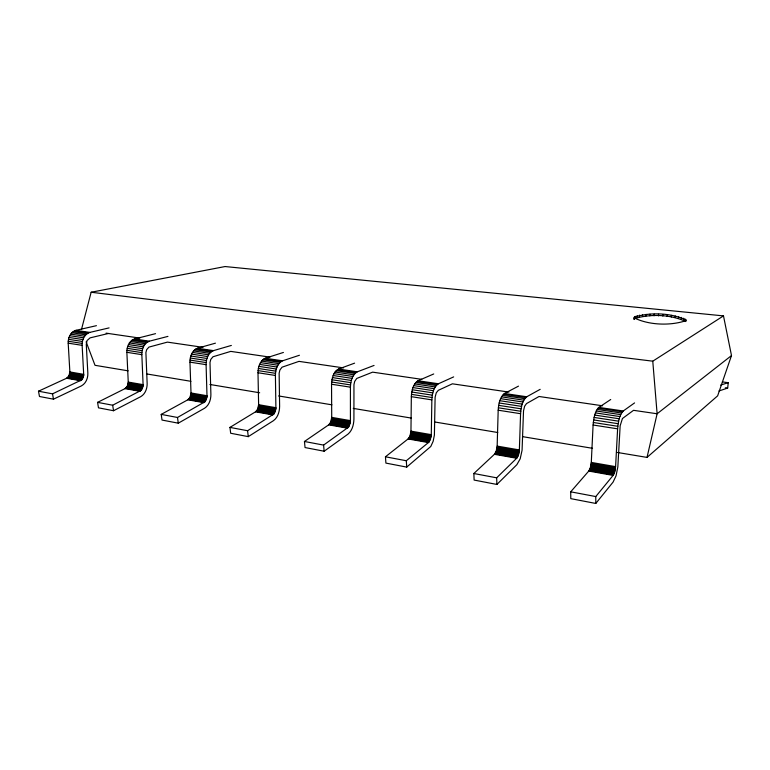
<?xml version="1.0" encoding="UTF-8"?>
<svg xmlns="http://www.w3.org/2000/svg" width="770" height="770" viewBox="0 0 770 770"><rect width="100%" height="100%" fill="white"/><g stroke="black" fill="none" stroke-linecap="round" stroke-linejoin="round"><path stroke-width="1.16" d="M108.387 333.487L90.09 337.866L87.049 340.571L86.279 344.325L87.847 373.219C88.059 378.147 85.894 383.566 81.35 385.924L53.477 399.178L39.472 396.492L38.5 391.199L66.595 378.253L68.838 376.116L69.868 371.939L68.193 343.16C67.924 337.972 70.513 331.87 75.874 330.359L96.423 325.672M38.5 391.199L52.524 393.855L81.697 379.86L83.737 375.221L82.13 345.335C81.88 340.128 84.421 333.968 89.792 332.409L109.08 327.895M203.001 347.328L167.398 342.121L148.937 347.106L146.656 349.667L145.896 352.554L147.147 383.441C147.282 388.475 145.28 394.048 140.727 396.666L113.546 410.728L98.473 407.831L97.578 402.364L125.019 388.638L127.223 386.405L128.253 382.074L126.867 352.314C126.694 347.049 129.033 340.735 134.452 338.983L155.54 333.66M508.951 392.094L452.385 383.816L438.332 390.313L436.272 392.796L435.117 397.195L434.396 435.069L433.144 441.316L430.776 446.494L406.724 467.101L385.905 463.097L385.452 456.793L408.061 438.958L409.929 436.224L410.959 431.133L411.334 396.666C411.661 390.977 412.826 384.047 418.014 380.755L433.722 373.96M97.578 402.364L112.67 405.222L141.122 390.38L143.133 385.558L141.844 354.652C141.69 349.359 143.971 343.006 149.39 341.187L167.947 336.384M385.452 456.793L406.31 460.739L428.967 442.086L431.267 435.714L431.855 399.871C432.211 394.134 433.298 387.195 438.438 383.768L453.665 376.886M269.972 357.126L230.759 351.389L212.992 356.76L210.768 359.446L209.998 362.449L210.893 394.423C210.941 399.582 209.113 405.309 204.599 408.216L178.284 423.182L162.027 420.054L161.209 414.395L187.822 399.803L189.969 397.464L191.008 392.96L189.959 362.15C189.892 356.799 191.961 350.302 197.399 348.252L215.436 343.17M161.209 414.395L177.495 417.475L205.032 401.699L207.015 396.685L206.091 364.662C206.052 359.292 208.044 352.747 213.483 350.629L231.347 345.441M343.555 367.896L298.981 361.371L282.051 367.184L279.914 369.995L279.144 373.123L279.616 406.271C279.568 411.555 277.931 417.436 273.466 420.67L248.267 436.638L230.673 433.25L229.951 427.398L255.515 411.834L257.594 409.38L258.624 404.693L257.989 372.757C258.037 367.309 259.808 360.639 265.226 358.252L283.418 352.448M602.621 405.8L539.038 396.492L526.507 403.596L524.63 406.223L523.523 410.833L522.07 450.277L520.183 458.824L516.853 464.695L496.9 484.445L474.128 480.066L473.848 473.512L494.417 454.31L496.14 451.413L497.16 446.09L498.19 410.208C498.671 404.356 499.547 397.358 504.475 393.489L518.479 386.136M229.951 427.398L247.584 430.728L273.966 413.914L275.91 408.668L275.41 375.471C275.487 370.004 277.19 363.296 282.59 360.803L299.424 355.259M496.9 484.445L496.669 477.824L516.67 458.256L518.345 455.33L519.365 449.94L520.578 413.702C521.088 407.802 521.906 400.795 526.738 396.771L540.184 389.331M421.777 379.341L372.632 372.151L356.741 378.445L354.7 381.4L353.95 384.663L353.921 419.082C353.767 424.52 352.314 430.526 347.973 434.145L324.151 451.23L305.045 447.553L304.448 441.48L328.703 424.847L330.677 422.258L331.716 417.378L331.543 384.23C331.726 378.667 333.198 371.852 338.54 369.051L354.595 363.151M304.448 441.48L323.592 445.099L348.531 427.119L350.417 421.642L350.417 387.166C350.629 381.583 352.025 374.73 357.338 371.814L374.047 365.442M81.466 329.55L91.139 292.244L225.071 266.545L723.492 315.892L731.5 355.567L657.118 413.769L633.537 410.323L622.439 418.524L620.158 425.743L617.848 466.889L616.038 475.86L613.084 482.097L595.788 503.455L570.782 498.642L570.714 491.818L588.742 471.076L590.282 468.006L591.293 462.423L593.093 425.011C593.718 418.947 594.373 411.94 598.868 407.397L610.716 399.505M595.788 503.455L595.778 496.563L613.103 475.408L614.595 472.289L615.596 466.639L617.617 428.832C618.272 422.711 618.878 415.713 623.248 410.988L634.567 402.912M685.916 319.877L685.878 320.686C670.324 325.941 648.841 325.219 634.182 317.846L634.422 317.057C650.515 312.091 670.622 312.812 685.916 319.877L685.81 321.533C670.535 314.42 650.409 313.688 634.326 318.693L634.095 319.483L634.182 317.846M634.326 318.693L634.422 317.057M635.337 317.952L635.423 316.326M637.059 317.298L637.156 315.671M639.466 316.749L639.552 315.123M642.459 316.306L642.555 314.689M645.963 315.989L646.059 314.372M649.87 315.815L649.967 314.199M654.067 315.777L654.163 314.16M658.437 315.873L658.533 314.256M662.854 316.114L662.951 314.497M667.195 316.489L667.292 314.863M671.334 316.98L671.43 315.353M675.146 317.577L675.251 315.95M678.524 318.27L678.63 316.643M681.354 319.03L681.46 317.394M683.558 319.848L683.673 318.203M685.059 320.686L685.175 319.04M718.978 390.967L727.669 388.07L728.256 382.68L722.356 381.93M617.405 452.471L647.021 457.409L657.118 413.769L652.768 361.178L723.492 315.892M731.5 355.567L717.63 395.847L647.021 457.409M720.653 385.077L728.256 382.68M91.139 292.244L652.768 361.178M725.321 387.762L727.669 388.07M106.087 333.15L139.813 338.088M75.874 330.359L89.792 332.409M134.452 338.983L149.39 341.187M197.399 348.252L213.483 350.629M265.226 358.252L282.59 360.803M338.54 369.051L357.338 371.814M418.014 380.755L438.438 383.768M504.475 393.489L526.738 396.771M598.868 407.397L623.248 410.988M74.449 330.85L88.377 332.9M133.056 339.503L148.013 341.716M196.052 348.81L212.154 351.187M263.946 358.839L281.32 361.409M337.327 369.687L356.144 372.468M416.888 381.439L437.341 384.461M503.455 394.23L525.756 397.522M597.982 408.196L622.401 411.806M73.083 331.658L87.02 333.728M131.728 340.359L146.685 342.573M194.762 349.705L210.865 352.102M262.695 359.792L280.097 362.372M336.144 370.688L354.98 373.479M415.79 382.498L436.263 385.539M502.454 395.356L524.774 398.668M597.106 409.399L621.544 413.028M71.822 332.756L85.759 334.834M130.486 341.505L145.453 343.738M193.549 350.918L209.671 353.324M261.54 361.053L278.942 363.652M335.037 372.016L353.892 374.836M414.741 383.912L435.233 386.964M501.491 396.848L523.841 400.179M596.25 410.988L620.726 414.635M70.696 334.122L84.633 336.211M129.379 342.929L144.356 345.181M192.471 352.4L208.603 354.826M260.491 362.612L277.903 365.221M334.026 373.652L352.901 376.482M413.798 385.626L434.299 388.696M500.606 398.658L522.974 402.007M595.451 412.893L619.946 416.57M69.743 335.701L83.689 337.809M128.436 344.575L143.422 346.837M191.557 354.113L207.688 356.558M259.596 364.403L277.017 367.04M333.169 375.519L352.044 378.378M412.97 387.589L433.491 390.688M499.836 400.718L522.214 404.106M594.738 415.069L619.253 418.774M68.992 337.453L82.939 339.58M127.705 346.394L142.681 348.675M190.825 356.01L206.957 358.464M258.874 366.376L276.305 369.032M332.467 377.589L351.341 380.457M412.287 389.745L432.817 392.873M499.181 402.98L521.579 406.387M594.132 417.446L618.657 421.18M68.482 339.32L82.428 341.457M127.185 348.329L142.161 350.629M190.305 358.021L206.437 360.495M258.354 368.474L275.785 371.15M331.947 379.764L350.831 382.671M411.786 392.026L432.307 395.174M498.691 405.367L521.078 408.803M593.641 419.939L618.175 423.712M68.212 341.245L82.149 343.401M126.906 350.321L141.882 352.641M190.017 360.091L206.148 362.583M258.056 370.62L275.487 373.315M331.639 382.007L350.523 384.923M411.459 394.356L431.98 397.532M498.354 407.802L520.741 411.267M593.295 422.489L617.819 426.291M68.193 343.16L82.13 345.335M126.867 352.314L141.844 354.652M189.959 362.15L206.091 364.662M257.989 372.757L275.41 375.471M331.543 384.23L350.417 387.166M411.334 396.666L431.855 399.871M498.19 410.208L520.578 413.702M593.093 425.011L617.617 428.832M128.176 370.842L95.008 365.307L86.125 341.842M147.128 374.008L190.96 381.314M209.912 384.48L259.663 392.777M278.615 395.944L331.928 404.837M353.247 408.398L411.296 418.081M434.983 422.027L497.767 432.509M522.647 436.657L592.534 448.313M69.868 371.939L83.737 374.345M128.253 382.074L143.153 384.654M191.008 392.96L207.043 395.742M258.624 404.693L275.939 407.696M331.716 417.378L350.466 420.632M410.959 431.133L431.325 434.665M497.16 446.09L519.365 449.94M591.293 462.423L615.596 466.639M69.858 372.805L83.737 375.221M128.244 382.969L143.133 385.558M190.989 393.894L207.015 396.685M258.605 405.655L275.91 408.668M331.678 418.38L350.417 421.642M410.901 432.172L431.267 435.714M497.093 447.168L519.298 451.037M591.206 463.55L615.509 467.785M69.752 373.681L83.622 376.106M128.128 383.874L143.028 386.473M190.873 394.827L206.899 397.628M258.479 406.637L275.785 409.659M331.552 419.39L350.292 422.663M410.766 433.221L431.133 436.783M496.948 448.275L519.153 452.144M591.052 464.705L615.355 468.949M69.541 374.538L83.42 376.963M127.916 384.759L142.816 387.368M190.652 395.751L206.687 398.562M258.268 407.59L275.573 410.622M331.341 420.391L350.081 423.673M410.554 434.27L430.921 437.832M496.746 449.362L518.942 453.251M590.85 465.85L615.153 470.104M69.242 375.356L83.112 377.791M127.618 385.616L142.508 388.234M190.354 396.637L206.389 399.457M257.969 408.514L275.275 411.555M331.042 421.354L349.792 424.645M410.275 435.281L430.642 438.852M496.467 450.421L518.672 454.319M590.59 466.957L614.893 471.23M68.838 376.116L82.717 378.561M127.223 386.405L142.123 389.033M189.969 397.464L206.004 400.294M257.594 409.38L274.9 412.431M330.677 422.258L349.426 425.56M409.929 436.224L430.295 439.814M496.14 451.413L518.345 455.33M590.282 468.006L614.595 472.289M68.366 376.809L82.246 379.264M126.752 387.127L141.651 389.755M189.516 398.215L205.552 401.045M257.151 410.16L274.467 413.221M330.253 423.077L349.003 426.387M409.515 437.081L429.891 440.681M495.755 452.317L517.969 456.244M589.935 468.959L614.258 473.261M67.827 377.396L81.697 379.86M126.222 387.743L141.122 390.38M188.997 398.86L205.032 401.699M256.641 410.843L273.966 413.914M329.772 423.798L348.531 427.119M409.062 437.841L429.448 441.451M495.341 453.116L517.565 457.053M589.56 469.806L613.882 474.118M67.231 377.887L81.11 380.351M125.635 388.253L140.544 390.9M188.429 399.399L204.474 402.238M256.092 411.401L273.427 414.481M329.252 424.386L348.011 427.716M408.572 438.467L428.967 442.086M494.889 453.79L517.122 457.736M589.156 470.518L613.497 474.84M66.595 378.253L80.475 380.717M125.019 388.638L139.928 391.285M187.822 399.803L203.877 402.652M255.515 411.834L272.85 414.914M328.703 424.847L347.472 428.178M408.061 438.958L428.457 442.577M494.417 454.31L516.67 458.256M588.742 471.076L613.103 475.408M473.848 473.512L496.669 477.824M570.714 491.818L595.778 496.563M52.524 393.855L53.477 399.178M112.67 405.222L113.546 410.728M177.495 417.475L178.284 423.182M247.584 430.728L248.267 436.638M323.592 445.099L324.151 451.23M406.31 460.739L406.724 467.101"/></g></svg>
